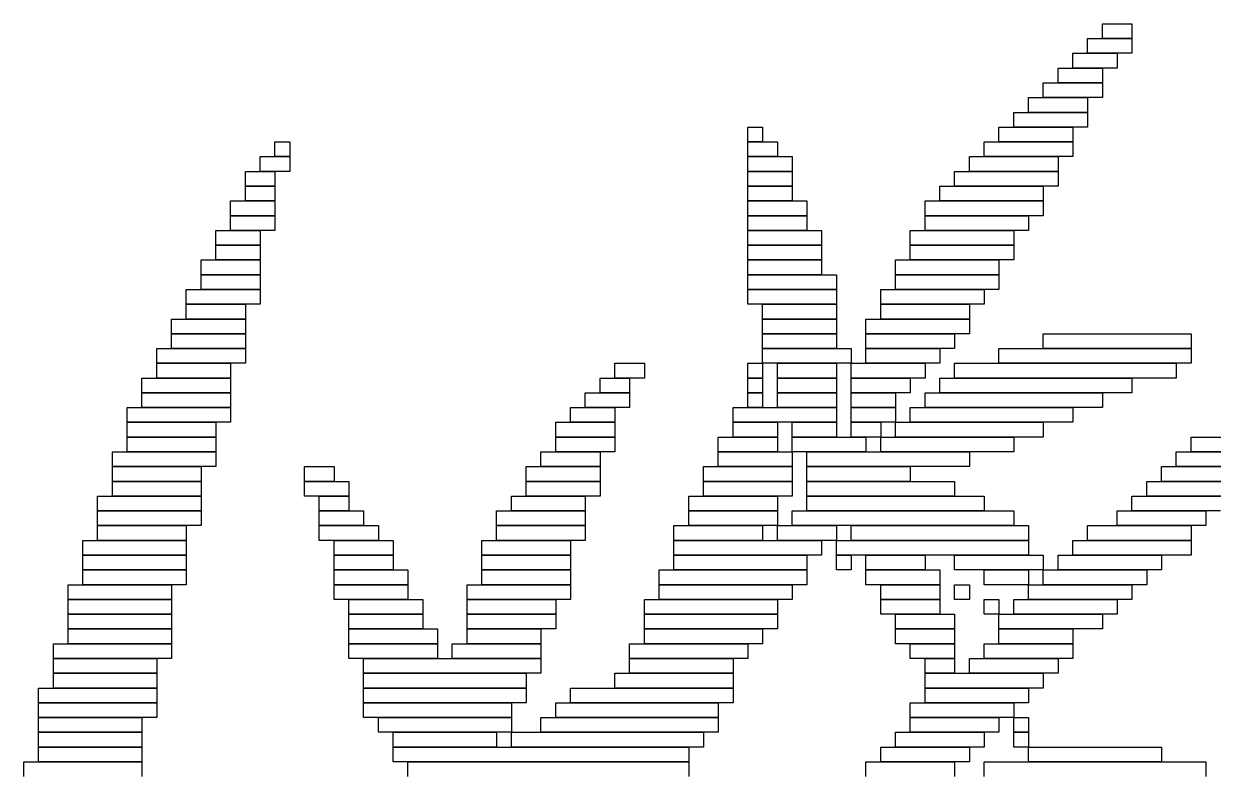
# Model space of a CAD drawing. Extents: x 39 to 985, y 65 to 958.
# Drawn here: x 76 to 156.5, y 902.5 to 953 of the extents above; entities that cross this region are included whole.
import ezdxf

# ---------------------------------------------------------------- set-up
doc = ezdxf.new("R2010")
doc.units = 0

msp = doc.modelspace()

# ---------------------------------------------------------------- linework, layer by layer
for p, q in [((149, 953), (151, 953)), ((149, 952), (149, 953)), ((151, 953), (151, 952)), ((148, 952), (151, 952)), ((148, 951), (148, 952)), ((151, 952), (149, 952)), ((151, 952), (151, 951)), ((147, 951), (150, 951)), ((147, 950), (147, 951)), ((151, 951), (148, 951)), ((150, 951), (150, 950)), ((146, 950), (149, 950)), ((146, 949), (146, 950)), ((150, 950), (147, 950)), ((149, 950), (149, 949)), ((145, 949), (149, 949)), ((145, 948), (145, 949)), ((149, 949), (146, 949)), ((149, 949), (149, 948)), ((144, 948), (148, 948)), ((144, 947), (144, 948)), ((149, 948), (145, 948)), ((148, 948), (148, 947)), ((143, 947), (148, 947)), ((143, 946), (143, 947)), ((148, 947), (144, 947)), ((148, 947), (148, 946)), ((125, 946), (126, 946)), ((125, 945), (125, 946)), ((126, 946), (126, 945)), ((142, 946), (147, 946)), ((142, 945), (142, 946)), ((148, 946), (143, 946)), ((147, 946), (147, 945)), ((93, 945), (94, 945)), ((93, 944), (93, 945)), ((94, 945), (94, 944)), ((126, 945), (125, 945)), ((125, 945), (127, 945)), ((125, 944), (125, 945)), ((127, 945), (127, 944)), ((141, 945), (147, 945)), ((141, 944), (141, 945)), ((147, 945), (142, 945)), ((147, 945), (147, 944)), ((92, 944), (94, 944)), ((92, 943), (92, 944)), ((94, 944), (93, 944)), ((94, 944), (94, 943)), ((127, 944), (125, 944)), ((125, 944), (128, 944)), ((125, 943), (125, 944)), ((128, 944), (128, 943)), ((140, 944), (146, 944)), ((140, 943), (140, 944)), ((147, 944), (141, 944)), ((146, 944), (146, 943)), ((91, 943), (93, 943)), ((91, 942), (91, 943)), ((94, 943), (92, 943)), ((93, 943), (93, 942)), ((128, 943), (125, 943)), ((125, 943), (128, 943)), ((125, 942), (125, 943)), ((128, 943), (128, 942)), ((139, 943), (146, 943)), ((139, 942), (139, 943)), ((146, 943), (140, 943)), ((146, 943), (146, 942)), ((93, 942), (91, 942)), ((91, 942), (93, 942)), ((91, 941), (91, 942)), ((93, 942), (93, 941)), ((128, 942), (125, 942)), ((125, 942), (128, 942)), ((125, 941), (125, 942)), ((128, 942), (128, 941)), ((138, 942), (145, 942)), ((138, 941), (138, 942)), ((146, 942), (139, 942)), ((145, 942), (145, 941)), ((90, 941), (93, 941)), ((90, 940), (90, 941)), ((93, 941), (91, 941)), ((93, 941), (93, 940)), ((128, 941), (125, 941)), ((125, 941), (129, 941)), ((125, 940), (125, 941)), ((129, 941), (129, 940)), ((137, 941), (145, 941)), ((137, 940), (137, 941)), ((145, 941), (138, 941)), ((145, 941), (145, 940)), ((93, 940), (90, 940)), ((90, 940), (93, 940)), ((90, 939), (90, 940)), ((93, 940), (93, 939)), ((129, 940), (125, 940)), ((125, 940), (129, 940)), ((125, 939), (125, 940)), ((129, 940), (129, 939)), ((145, 940), (137, 940)), ((137, 940), (144, 940)), ((137, 939), (137, 940)), ((144, 940), (144, 939)), ((89, 939), (92, 939)), ((89, 938), (89, 939)), ((93, 939), (90, 939)), ((92, 939), (92, 938)), ((129, 939), (125, 939)), ((125, 939), (130, 939)), ((125, 938), (125, 939)), ((130, 939), (130, 938)), ((136, 939), (143, 939)), ((136, 938), (136, 939)), ((144, 939), (137, 939)), ((143, 939), (143, 938)), ((92, 938), (89, 938)), ((89, 938), (92, 938)), ((89, 937), (89, 938)), ((92, 938), (92, 937)), ((130, 938), (125, 938)), ((125, 938), (130, 938)), ((125, 937), (125, 938)), ((130, 938), (130, 937)), ((143, 938), (136, 938)), ((136, 938), (143, 938)), ((136, 937), (136, 938)), ((143, 938), (143, 937)), ((88, 937), (92, 937)), ((88, 936), (88, 937)), ((92, 937), (89, 937)), ((92, 937), (92, 936)), ((130, 937), (125, 937)), ((125, 937), (130, 937)), ((125, 936), (125, 937)), ((130, 937), (130, 936)), ((135, 937), (142, 937)), ((135, 936), (135, 937)), ((143, 937), (136, 937)), ((142, 937), (142, 936)), ((92, 936), (88, 936)), ((88, 936), (92, 936)), ((88, 935), (88, 936)), ((92, 936), (92, 935)), ((130, 936), (125, 936)), ((125, 936), (131, 936)), ((125, 935), (125, 936)), ((131, 936), (131, 935)), ((142, 936), (135, 936)), ((135, 936), (142, 936)), ((135, 935), (135, 936)), ((142, 936), (142, 935)), ((87, 935), (92, 935)), ((87, 934), (87, 935)), ((92, 935), (88, 935)), ((92, 935), (92, 934)), ((131, 935), (125, 935)), ((125, 935), (131, 935)), ((125, 934), (125, 935)), ((131, 935), (131, 934)), ((134, 935), (141, 935)), ((134, 934), (134, 935)), ((142, 935), (135, 935)), ((141, 935), (141, 934)), ((92, 934), (87, 934)), ((87, 934), (91, 934)), ((87, 933), (87, 934)), ((91, 934), (91, 933)), ((131, 934), (125, 934)), ((126, 934), (131, 934)), ((126, 933), (126, 934)), ((131, 934), (131, 933)), ((141, 934), (134, 934)), ((134, 934), (140, 934)), ((134, 933), (134, 934)), ((140, 934), (140, 933)), ((86, 933), (91, 933)), ((86, 932), (86, 933)), ((91, 933), (87, 933)), ((91, 933), (91, 932)), ((131, 933), (126, 933)), ((126, 933), (131, 933)), ((126, 932), (126, 933)), ((131, 933), (131, 932)), ((133, 933), (140, 933)), ((133, 932), (133, 933)), ((140, 933), (134, 933)), ((140, 933), (140, 932)), ((91, 932), (86, 932)), ((86, 932), (91, 932)), ((86, 931), (86, 932)), ((91, 932), (91, 931)), ((131, 932), (126, 932)), ((126, 932), (131, 932)), ((126, 931), (126, 932)), ((131, 932), (131, 931)), ((140, 932), (133, 932)), ((133, 932), (139, 932)), ((133, 931), (133, 932)), ((139, 932), (139, 931)), ((145, 932), (155, 932)), ((145, 931), (145, 932)), ((155, 932), (155, 931)), ((85, 931), (91, 931)), ((85, 930), (85, 931)), ((91, 931), (86, 931)), ((91, 931), (91, 930)), ((131, 931), (126, 931)), ((126, 931), (132, 931)), ((126, 930), (126, 931)), ((132, 931), (132, 930)), ((139, 931), (133, 931)), ((133, 931), (138, 931)), ((133, 930), (133, 931)), ((138, 931), (138, 930)), ((142, 931), (155, 931)), ((142, 930), (142, 931)), ((155, 931), (145, 931)), ((155, 931), (155, 930)), ((91, 930), (85, 930)), ((85, 930), (90, 930)), ((85, 929), (85, 930)), ((90, 930), (90, 929)), ((116, 930), (118, 930)), ((116, 929), (116, 930)), ((118, 930), (118, 929)), ((125, 930), (126, 930)), ((125, 929), (125, 930)), ((132, 930), (126, 930)), ((126, 930), (126, 929)), ((127, 930), (131, 930)), ((127, 929), (127, 930)), ((131, 930), (131, 929)), ((132, 930), (137, 930)), ((132, 929), (132, 930)), ((138, 930), (133, 930)), ((137, 930), (137, 929)), ((139, 930), (154, 930)), ((139, 929), (139, 930)), ((155, 930), (142, 930)), ((154, 930), (154, 929)), ((84, 929), (90, 929)), ((84, 928), (84, 929)), ((90, 929), (85, 929)), ((90, 929), (90, 928)), ((115, 929), (117, 929)), ((115, 928), (115, 929)), ((118, 929), (116, 929)), ((117, 929), (117, 928)), ((126, 929), (125, 929)), ((125, 929), (126, 929)), ((125, 928), (125, 929)), ((126, 929), (126, 928)), ((131, 929), (127, 929)), ((127, 929), (131, 929)), ((127, 928), (127, 929)), ((131, 929), (131, 928)), ((137, 929), (132, 929)), ((132, 929), (136, 929)), ((132, 928), (132, 929)), ((136, 929), (136, 928)), ((138, 929), (151, 929)), ((138, 928), (138, 929)), ((154, 929), (139, 929)), ((151, 929), (151, 928)), ((90, 928), (84, 928)), ((84, 928), (90, 928)), ((84, 927), (84, 928)), ((90, 928), (90, 927)), ((114, 928), (117, 928)), ((114, 927), (114, 928)), ((117, 928), (115, 928)), ((117, 928), (117, 927)), ((126, 928), (125, 928)), ((125, 928), (126, 928)), ((125, 927), (125, 928)), ((126, 928), (126, 927)), ((131, 928), (127, 928)), ((127, 928), (131, 928)), ((127, 927), (127, 928)), ((131, 928), (131, 927)), ((136, 928), (132, 928)), ((132, 928), (135, 928)), ((132, 927), (132, 928)), ((135, 928), (135, 927)), ((137, 928), (149, 928)), ((137, 927), (137, 928)), ((151, 928), (138, 928)), ((149, 928), (149, 927)), ((83, 927), (90, 927)), ((83, 926), (83, 927)), ((90, 927), (84, 927)), ((90, 927), (90, 926)), ((113, 927), (116, 927)), ((113, 926), (113, 927)), ((117, 927), (114, 927)), ((116, 927), (116, 926)), ((124, 927), (131, 927)), ((124, 926), (124, 927)), ((126, 927), (125, 927)), ((131, 927), (127, 927)), ((131, 927), (131, 926)), ((135, 927), (132, 927)), ((132, 927), (135, 927)), ((132, 926), (132, 927)), ((135, 927), (135, 926)), ((136, 927), (147, 927)), ((136, 926), (136, 927)), ((149, 927), (137, 927)), ((147, 927), (147, 926)), ((90, 926), (83, 926)), ((83, 926), (89, 926)), ((83, 925), (83, 926)), ((89, 926), (89, 925)), ((112, 926), (116, 926)), ((112, 925), (112, 926)), ((116, 926), (113, 926)), ((116, 926), (116, 925)), ((131, 926), (124, 926)), ((124, 926), (127, 926)), ((124, 925), (124, 926)), ((127, 926), (127, 925)), ((128, 926), (131, 926)), ((128, 925), (128, 926)), ((131, 926), (131, 925)), ((135, 926), (132, 926)), ((132, 926), (134, 926)), ((132, 925), (132, 926)), ((134, 926), (134, 925)), ((135, 926), (145, 926)), ((135, 925), (135, 926)), ((147, 926), (136, 926)), ((145, 926), (145, 925)), ((89, 925), (83, 925)), ((83, 925), (89, 925)), ((83, 924), (83, 925)), ((89, 925), (89, 924)), ((116, 925), (112, 925)), ((112, 925), (116, 925)), ((112, 924), (112, 925)), ((116, 925), (116, 924)), ((123, 925), (127, 925)), ((123, 924), (123, 925)), ((127, 925), (124, 925)), ((127, 925), (127, 924)), ((131, 925), (128, 925)), ((128, 925), (133, 925)), ((128, 924), (128, 925)), ((134, 925), (132, 925)), ((133, 925), (133, 924)), ((134, 925), (143, 925)), ((134, 924), (134, 925)), ((145, 925), (135, 925)), ((143, 925), (143, 924)), ((155, 925), (164, 925)), ((155, 924), (155, 925)), ((82, 924), (89, 924)), ((82, 923), (82, 924)), ((89, 924), (83, 924)), ((89, 924), (89, 923)), ((111, 924), (115, 924)), ((111, 923), (111, 924)), ((116, 924), (112, 924)), ((115, 924), (115, 923)), ((127, 924), (123, 924)), ((123, 924), (128, 924)), ((123, 923), (123, 924)), ((133, 924), (128, 924)), ((128, 924), (128, 923)), ((129, 924), (140, 924)), ((129, 923), (129, 924)), ((143, 924), (134, 924)), ((140, 924), (140, 923)), ((154, 924), (162, 924)), ((154, 923), (154, 924)), ((164, 924), (155, 924)), ((89, 923), (82, 923)), ((82, 923), (88, 923)), ((82, 922), (82, 923)), ((88, 923), (88, 922)), ((95, 923), (97, 923)), ((95, 922), (95, 923)), ((97, 923), (97, 922)), ((110, 923), (115, 923)), ((110, 922), (110, 923)), ((115, 923), (111, 923)), ((115, 923), (115, 922)), ((122, 923), (128, 923)), ((122, 922), (122, 923)), ((128, 923), (123, 923)), ((128, 923), (128, 922)), ((140, 923), (129, 923)), ((129, 923), (136, 923)), ((129, 922), (129, 923)), ((136, 923), (136, 922)), ((153, 923), (160, 923)), ((153, 922), (153, 923)), ((162, 923), (154, 923)), ((88, 922), (82, 922)), ((82, 922), (88, 922)), ((82, 921), (82, 922)), ((88, 922), (88, 921)), ((97, 922), (95, 922)), ((95, 922), (98, 922)), ((95, 921), (95, 922)), ((98, 922), (98, 921)), ((115, 922), (110, 922)), ((110, 922), (115, 922)), ((110, 921), (110, 922)), ((115, 922), (115, 921)), ((128, 922), (122, 922)), ((122, 922), (128, 922)), ((122, 921), (122, 922)), ((128, 922), (128, 921)), ((136, 922), (129, 922)), ((129, 922), (139, 922)), ((129, 921), (129, 922)), ((139, 922), (139, 921)), ((152, 922), (158, 922)), ((152, 921), (152, 922)), ((160, 922), (153, 922)), ((81, 921), (88, 921)), ((81, 920), (81, 921)), ((88, 921), (82, 921)), ((88, 921), (88, 920)), ((98, 921), (95, 921)), ((96, 921), (98, 921)), ((96, 920), (96, 921)), ((98, 921), (98, 920)), ((109, 921), (114, 921)), ((109, 920), (109, 921)), ((115, 921), (110, 921)), ((114, 921), (114, 920)), ((121, 921), (127, 921)), ((121, 920), (121, 921)), ((128, 921), (122, 921)), ((127, 921), (127, 920)), ((139, 921), (129, 921)), ((129, 921), (141, 921)), ((129, 920), (129, 921)), ((141, 921), (141, 920)), ((151, 921), (157, 921)), ((151, 920), (151, 921)), ((158, 921), (152, 921)), ((88, 920), (81, 920)), ((81, 920), (88, 920)), ((81, 919), (81, 920)), ((88, 920), (88, 919)), ((98, 920), (96, 920)), ((96, 920), (99, 920)), ((96, 919), (96, 920)), ((99, 920), (99, 919)), ((108, 920), (114, 920)), ((108, 919), (108, 920)), ((114, 920), (109, 920)), ((114, 920), (114, 919)), ((127, 920), (121, 920)), ((121, 920), (127, 920)), ((121, 919), (121, 920)), ((127, 920), (127, 919)), ((128, 920), (143, 920)), ((128, 919), (128, 920)), ((141, 920), (129, 920)), ((143, 920), (143, 919)), ((150, 920), (156, 920)), ((150, 919), (150, 920)), ((157, 920), (151, 920)), ((156, 920), (156, 919)), ((88, 919), (81, 919)), ((81, 919), (87, 919)), ((81, 918), (81, 919)), ((87, 919), (87, 918)), ((99, 919), (96, 919)), ((96, 919), (100, 919)), ((96, 918), (96, 919)), ((100, 919), (100, 918)), ((114, 919), (108, 919)), ((108, 919), (114, 919)), ((108, 918), (108, 919)), ((114, 919), (114, 918)), ((120, 919), (126, 919)), ((120, 918), (120, 919)), ((127, 919), (121, 919)), ((126, 919), (126, 918)), ((127, 919), (131, 919)), ((127, 918), (127, 919)), ((143, 919), (128, 919)), ((131, 919), (131, 918)), ((132, 919), (144, 919)), ((132, 918), (132, 919)), ((144, 919), (144, 918)), ((148, 919), (155, 919)), ((148, 918), (148, 919)), ((156, 919), (150, 919)), ((155, 919), (155, 918)), ((80, 918), (87, 918)), ((80, 917), (80, 918)), ((87, 918), (81, 918)), ((87, 918), (87, 917)), ((100, 918), (96, 918)), ((97, 918), (101, 918)), ((97, 917), (97, 918)), ((101, 918), (101, 917)), ((107, 918), (113, 918)), ((107, 917), (107, 918)), ((114, 918), (108, 918)), ((113, 918), (113, 917)), ((126, 918), (120, 918)), ((120, 918), (130, 918)), ((120, 917), (120, 918)), ((131, 918), (127, 918)), ((130, 918), (130, 917)), ((131, 918), (144, 918)), ((131, 917), (131, 918)), ((144, 918), (132, 918)), ((144, 918), (144, 917)), ((147, 918), (155, 918)), ((147, 917), (147, 918)), ((155, 918), (148, 918)), ((155, 918), (155, 917)), ((87, 917), (80, 917)), ((80, 917), (87, 917)), ((80, 916), (80, 917)), ((87, 917), (87, 916)), ((101, 917), (97, 917)), ((97, 917), (101, 917)), ((97, 916), (97, 917)), ((101, 917), (101, 916)), ((113, 917), (107, 917)), ((107, 917), (113, 917)), ((107, 916), (107, 917)), ((113, 917), (113, 916)), ((130, 917), (120, 917)), ((120, 917), (129, 917)), ((120, 916), (120, 917)), ((129, 917), (129, 916)), ((144, 917), (131, 917)), ((131, 917), (132, 917)), ((131, 916), (131, 917)), ((132, 917), (132, 916)), ((133, 917), (137, 917)), ((133, 916), (133, 917)), ((137, 917), (137, 916)), ((139, 917), (145, 917)), ((139, 916), (139, 917)), ((145, 917), (145, 916)), ((146, 917), (153, 917)), ((146, 916), (146, 917)), ((155, 917), (147, 917)), ((153, 917), (153, 916)), ((87, 916), (80, 916)), ((80, 916), (87, 916)), ((80, 915), (80, 916)), ((87, 916), (87, 915)), ((101, 916), (97, 916)), ((97, 916), (102, 916)), ((97, 915), (97, 916)), ((102, 916), (102, 915)), ((113, 916), (107, 916)), ((107, 916), (113, 916)), ((107, 915), (107, 916)), ((113, 916), (113, 915)), ((119, 916), (129, 916)), ((119, 915), (119, 916)), ((129, 916), (120, 916)), ((129, 916), (129, 915)), ((132, 916), (131, 916)), ((137, 916), (133, 916)), ((133, 916), (138, 916)), ((133, 915), (133, 916)), ((138, 916), (138, 915)), ((145, 916), (139, 916)), ((141, 916), (144, 916)), ((141, 915), (141, 916)), ((144, 916), (144, 915)), ((145, 916), (152, 916)), ((145, 915), (145, 916)), ((153, 916), (146, 916)), ((152, 916), (152, 915)), ((79, 915), (86, 915)), ((79, 914), (79, 915)), ((87, 915), (80, 915)), ((86, 915), (86, 914)), ((102, 915), (97, 915)), ((97, 915), (102, 915)), ((97, 914), (97, 915)), ((102, 915), (102, 914)), ((106, 915), (113, 915)), ((106, 914), (106, 915)), ((113, 915), (107, 915)), ((113, 915), (113, 914)), ((129, 915), (119, 915)), ((119, 915), (128, 915)), ((119, 914), (119, 915)), ((128, 915), (128, 914)), ((138, 915), (133, 915)), ((134, 915), (138, 915)), ((134, 914), (134, 915)), ((138, 915), (138, 914)), ((139, 915), (140, 915)), ((139, 914), (139, 915)), ((140, 915), (140, 914)), ((144, 915), (141, 915)), ((144, 915), (151, 915)), ((144, 914), (144, 915)), ((152, 915), (145, 915)), ((151, 915), (151, 914)), ((86, 914), (79, 914)), ((79, 914), (86, 914)), ((79, 913), (79, 914)), ((86, 914), (86, 913)), ((102, 914), (97, 914)), ((98, 914), (103, 914)), ((98, 913), (98, 914)), ((103, 914), (103, 913)), ((113, 914), (106, 914)), ((106, 914), (112, 914)), ((106, 913), (106, 914)), ((112, 914), (112, 913)), ((118, 914), (127, 914)), ((118, 913), (118, 914)), ((128, 914), (119, 914)), ((127, 914), (127, 913)), ((138, 914), (134, 914)), ((134, 914), (138, 914)), ((134, 913), (134, 914)), ((138, 914), (138, 913)), ((140, 914), (139, 914)), ((141, 914), (142, 914)), ((141, 913), (141, 914)), ((142, 914), (142, 913)), ((143, 914), (150, 914)), ((143, 913), (143, 914)), ((151, 914), (144, 914)), ((150, 914), (150, 913)), ((86, 913), (79, 913)), ((79, 913), (86, 913)), ((79, 912), (79, 913)), ((86, 913), (86, 912)), ((103, 913), (98, 913)), ((98, 913), (103, 913)), ((98, 912), (98, 913)), ((103, 913), (103, 912)), ((112, 913), (106, 913)), ((106, 913), (112, 913)), ((106, 912), (106, 913)), ((112, 913), (112, 912)), ((127, 913), (118, 913)), ((118, 913), (127, 913)), ((118, 912), (118, 913)), ((127, 913), (127, 912)), ((138, 913), (134, 913)), ((135, 913), (139, 913)), ((135, 912), (135, 913)), ((139, 913), (139, 912)), ((142, 913), (141, 913)), ((142, 913), (149, 913)), ((142, 912), (142, 913)), ((150, 913), (143, 913)), ((149, 913), (149, 912)), ((86, 912), (79, 912)), ((79, 912), (86, 912)), ((79, 911), (79, 912)), ((86, 912), (86, 911)), ((103, 912), (98, 912)), ((98, 912), (104, 912)), ((98, 911), (98, 912)), ((104, 912), (104, 911)), ((112, 912), (106, 912)), ((106, 912), (111, 912)), ((106, 911), (106, 912)), ((111, 912), (111, 911)), ((127, 912), (118, 912)), ((118, 912), (126, 912)), ((118, 911), (118, 912)), ((126, 912), (126, 911)), ((139, 912), (135, 912)), ((135, 912), (139, 912)), ((135, 911), (135, 912)), ((139, 912), (139, 911)), ((149, 912), (142, 912)), ((142, 912), (147, 912)), ((142, 911), (142, 912)), ((147, 912), (147, 911)), ((78, 911), (86, 911)), ((78, 910), (78, 911)), ((86, 911), (79, 911)), ((86, 911), (86, 910)), ((104, 911), (98, 911)), ((98, 911), (104, 911)), ((98, 910), (98, 911)), ((104, 911), (104, 910)), ((105, 911), (111, 911)), ((105, 910), (105, 911)), ((111, 911), (106, 911)), ((111, 911), (111, 910)), ((117, 911), (125, 911)), ((117, 910), (117, 911)), ((126, 911), (118, 911)), ((125, 911), (125, 910)), ((139, 911), (135, 911)), ((136, 911), (139, 911)), ((136, 910), (136, 911)), ((139, 911), (139, 910)), ((141, 911), (147, 911)), ((141, 910), (141, 911)), ((147, 911), (142, 911)), ((147, 911), (147, 910)), ((86, 910), (78, 910)), ((78, 910), (85, 910)), ((78, 909), (78, 910)), ((85, 910), (85, 909)), ((104, 910), (98, 910)), ((99, 910), (111, 910)), ((99, 909), (99, 910)), ((111, 910), (105, 910)), ((111, 910), (111, 909)), ((125, 910), (117, 910)), ((117, 910), (124, 910)), ((117, 909), (117, 910)), ((124, 910), (124, 909)), ((139, 910), (136, 910)), ((137, 910), (139, 910)), ((137, 909), (137, 910)), ((139, 910), (139, 909)), ((140, 910), (146, 910)), ((140, 909), (140, 910)), ((147, 910), (141, 910)), ((146, 910), (146, 909)), ((85, 909), (78, 909)), ((78, 909), (85, 909)), ((78, 908), (78, 909)), ((85, 909), (85, 908)), ((111, 909), (99, 909)), ((99, 909), (110, 909)), ((99, 908), (99, 909)), ((110, 909), (110, 908)), ((116, 909), (124, 909)), ((116, 908), (116, 909)), ((124, 909), (117, 909)), ((124, 909), (124, 908)), ((139, 909), (137, 909)), ((137, 909), (145, 909)), ((137, 908), (137, 909)), ((146, 909), (140, 909)), ((145, 909), (145, 908)), ((77, 908), (85, 908)), ((77, 907), (77, 908)), ((85, 908), (78, 908)), ((85, 908), (85, 907)), ((110, 908), (99, 908)), ((99, 908), (110, 908)), ((99, 907), (99, 908)), ((110, 908), (110, 907)), ((113, 908), (124, 908)), ((113, 907), (113, 908)), ((124, 908), (116, 908)), ((124, 908), (124, 907)), ((145, 908), (137, 908)), ((137, 908), (144, 908)), ((137, 907), (137, 908)), ((144, 908), (144, 907)), ((85, 907), (77, 907)), ((77, 907), (85, 907)), ((77, 906), (77, 907)), ((85, 907), (85, 906)), ((110, 907), (99, 907)), ((99, 907), (109, 907)), ((99, 906), (99, 907)), ((109, 907), (109, 906)), ((112, 907), (123, 907)), ((112, 906), (112, 907)), ((124, 907), (113, 907)), ((123, 907), (123, 906)), ((136, 907), (143, 907)), ((136, 906), (136, 907)), ((144, 907), (137, 907)), ((143, 907), (143, 906)), ((85, 906), (77, 906)), ((77, 906), (84, 906)), ((77, 905), (77, 906)), ((84, 906), (84, 905)), ((109, 906), (99, 906)), ((100, 906), (109, 906)), ((100, 905), (100, 906)), ((109, 906), (109, 905)), ((111, 906), (123, 906)), ((111, 905), (111, 906)), ((123, 906), (112, 906)), ((123, 906), (123, 905)), ((143, 906), (136, 906)), ((136, 906), (142, 906)), ((136, 905), (136, 906)), ((142, 906), (142, 905)), ((143, 906), (144, 906)), ((143, 905), (143, 906)), ((144, 906), (144, 905)), ((84, 905), (77, 905)), ((77, 905), (84, 905)), ((77, 904), (77, 905)), ((84, 905), (84, 904)), ((109, 905), (100, 905)), ((101, 905), (108, 905)), ((101, 904), (101, 905)), ((108, 905), (108, 904)), ((109, 905), (122, 905)), ((109, 904), (109, 905)), ((123, 905), (111, 905)), ((122, 905), (122, 904)), ((135, 905), (141, 905)), ((135, 904), (135, 905)), ((142, 905), (136, 905)), ((141, 905), (141, 904)), ((144, 905), (143, 905)), ((143, 905), (144, 905)), ((143, 904), (143, 905)), ((144, 905), (144, 904)), ((84, 904), (77, 904)), ((77, 904), (84, 904)), ((77, 903), (77, 904)), ((84, 904), (84, 903)), ((108, 904), (101, 904)), ((101, 904), (121, 904)), ((101, 903), (101, 904)), ((122, 904), (109, 904)), ((121, 904), (121, 903)), ((134, 904), (140, 904)), ((134, 903), (134, 904)), ((141, 904), (135, 904)), ((140, 904), (140, 903)), ((144, 904), (143, 904)), ((144, 904), (153, 904)), ((144, 903), (144, 904)), ((153, 904), (153, 903)), ((76, 903), (84, 903)), ((76, 902), (76, 903)), ((84, 903), (77, 903)), ((84, 903), (84, 902)), ((121, 903), (101, 903)), ((102, 903), (121, 903)), ((102, 902), (102, 903)), ((121, 903), (121, 902)), ((133, 903), (139, 903)), ((133, 902), (133, 903)), ((140, 903), (134, 903)), ((139, 903), (139, 902)), ((141, 903), (156, 903)), ((141, 902), (141, 903)), ((153, 903), (144, 903)), ((156, 903), (156, 902))]:
    msp.add_line(p, q)

doc.saveas('drawing.dxf')
